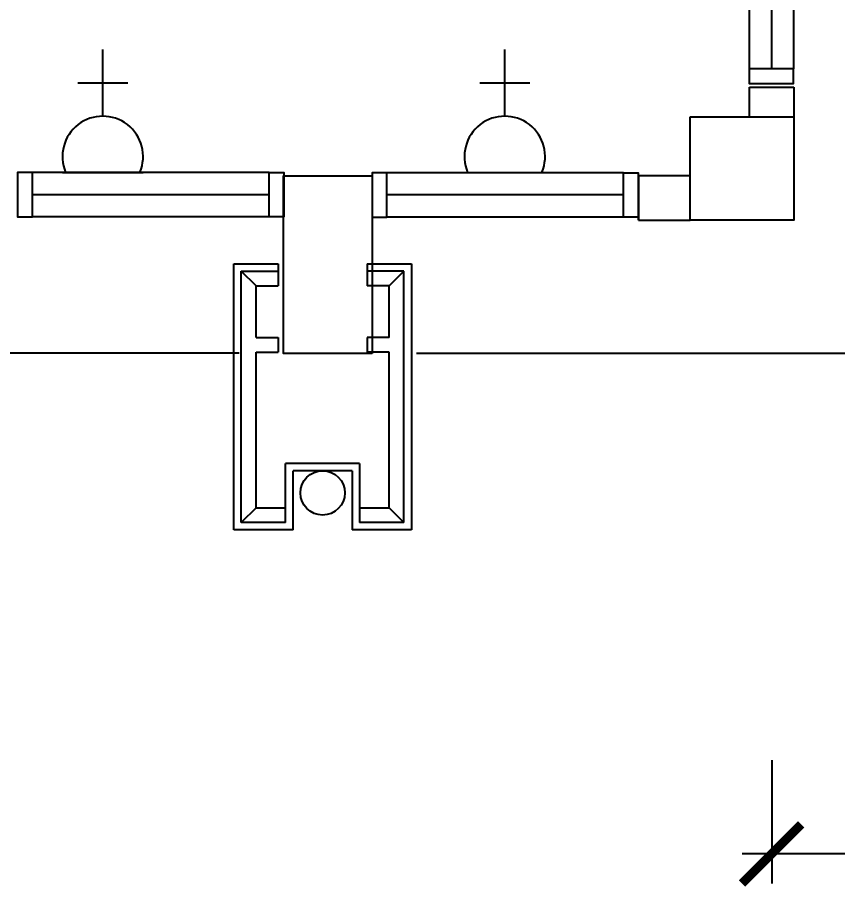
# Model space of a CAD drawing. Header units: inches. Extents: x -106706990 to 300603, y -86718466 to 1728185.
# Drawn here: x 152608 to 155381, y 17707 to 20646 of the extents above; entities that cross this region are included whole.
import ezdxf

# ---------------------------------------------------------------- set-up
doc = ezdxf.new("R2010")
doc.units = ezdxf.units.IN
doc.header["$MEASUREMENT"] = 0
doc.linetypes.add('DASHED2', pattern=[0.375, 0.25, -0.125])
for name, color, linetype in [('A-ARR', 4, 'Continuous'), ('A-COLUMN', 3, 'Continuous'), ('A-ELEV3', 9, 'Continuous'), ('A-NOTE', 2, 'Continuous'), ('A-PANEL', 13, 'Continuous'), ('A-RWDP', 4, 'Continuous'), ('A-WALL', 1, 'Continuous'), ('A-WIN', 9, 'Continuous'), ('Dim', 7, 'Continuous'), ('ELECT', 6, 'Continuous'), ('elk_LAMPU', 6, 'Continuous')]:
    doc.layers.add(name, color=color, linetype=linetype)
doc.layers.get('elk_LAMPU').off()
doc.styles.add('DIM125', font='romans.shx', dxfattribs={"width": 0.75, "height": 260, "bigfont": '@extfont2.shx'})
doc.dimstyles.new('DIM 125', dxfattribs={"dimtxt": 260, "dimasz": 200, "dimexe": 100, "dimexo": 70, "dimgap": 100, "dimtad": 1, "dimtoh": 1, "dimdec": 0, "dimzin": 0, "dimdsep": 46, "dimtxsty": 'DIM125', "dimblk": 'ARCHTICK', "dimcen": 0.09, "dimdle": 100, "dimclrd": 132, "dimclre": 4, "dimclrt": 50, "dimadec": 0, "dimazin": 0, "dimtfac": 1, "dimtdec": 0, "dimtmove": 1, "dimatfit": 3, "dimfxl": 1, "dimtzin": 0, "dimarcsym": 0})

# ---------------------------------------------------------------- blocks, each defined once
blk = doc.blocks.new('_ArchTick')
at = {"color": 0, "linetype": 'ByBlock', "const_width": 0.15}
blk.add_lwpolyline([(-0.5, -0.5), (0.5, 0.5)], dxfattribs=at)
blk = doc.blocks.new('*D570')
at = {"layer": 'DEFPOINTS', "color": 0, "transparency": 16777216}
for p in [(155157.8, 18204.5), (157808.3, 18204.5), (155157.8, 17817.4)]:
    blk.add_point(p, dxfattribs=at)
at = {"layer": 'Dim', "color": 4, "lineweight": -2, "transparency": 16777216}
for p, q in [((155157.8, 18134.5), (155157.8, 17717.4)), ((157808.3, 18134.5), (157808.3, 17717.4))]:
    blk.add_line(p, q, dxfattribs=at)
at = {"layer": 'Dim', "color": 132, "lineweight": -2, "transparency": 16777216}
blk.add_line((157908.3, 17817.4), (155057.8, 17817.4), dxfattribs=at)
at = {"layer": 'Dim', "color": 132, "lineweight": -2, "transparency": 16777216, "xscale": 200, "yscale": 200, "zscale": 200, "rotation": 180}
blk.add_blockref('_ArchTick', (155157.8, 17817.4), dxfattribs=at)
at = {"layer": 'Dim', "color": 132, "lineweight": -2, "transparency": 16777216, "xscale": 200, "yscale": 200, "zscale": 200}
blk.add_blockref('_ArchTick', (157808.3, 17817.4), dxfattribs=at)
at = {"layer": 'Dim', "color": 50, "transparency": 16777216, "insert": (156483, 18047.4), "char_height": 260, "attachment_point": 5, "style": 'DIM125'}
blk.add_mtext('2651', dxfattribs=at)
blk = doc.blocks.new('A$C75E66BF6')
at = {"layer": 'A-NOTE', "color": 8, "linetype": 'Continuous', "ltscale": 500}
for p, q in [((75, 825), (25, 875)), ((150, 875), (150, 825)), ((450, 875), (450, 825)), ((525, 825), (575, 875)), ((75, 650.3), (75, 825)), ((75, 825), (150, 825)), ((525, 825), (450, 825)), ((525, 650.3), (525, 825)), ((75, 650.3), (150, 650.3)), ((150, 650.3), (150, 600.3)), ((525, 650.3), (450, 650.3)), ((450, 650.3), (450, 600.3)), ((75, 75), (75, 600.3)), ((75, 600.3), (150, 600.3)), ((525, 600.3), (450, 600.3)), ((525, 75), (525, 600.3)), ((75, 75), (25, 25)), ((75, 75), (175, 75)), ((425, 75), (525, 75)), ((525, 75), (575, 25))]:
    blk.add_line(p, q, dxfattribs=at)
at = {"layer": 'A-PANEL', "color": 8}
for p, q in [((0, 0), (0, 900)), ((0, 900), (150, 900)), ((150, 900), (150, 875)), ((450, 900), (600, 900)), ((450, 900), (450, 875)), ((600, 900), (600, 0)), ((25, 875), (150, 875)), ((25, 25), (25, 875)), ((575, 875), (450, 875)), ((575, 25), (575, 875)), ((425, 225), (175, 225)), ((175, 25), (175, 225)), ((425, 225), (425, 25)), ((400, 200), (200, 200)), ((200, 0), (200, 200)), ((400, 200), (400, 0)), ((200, 0), (0, 0)), ((175, 25), (25, 25)), ((600, 0), (400, 0)), ((575, 25), (425, 25))]:
    blk.add_line(p, q, dxfattribs=at)
at = {"layer": 'A-RWDP', "color": 8}
blk.add_circle((300, 125), 75, dxfattribs=at)
blk = doc.blocks.new('A$C04C40081')
at = {"layer": 'A-WIN', "color": 8}
for p, q in [((850, 150), (50, 150)), ((850, 75), (50, 75)), ((850, 0), (50, 0))]:
    blk.add_line(p, q, dxfattribs=at)
at = {"layer": 'A-WIN', "color": 8, "linetype": 'Continuous'}
for points in [[(50, 150), (0, 150), (0, 0), (50, 0)], [(850, 150), (900, 150), (900, 0), (850, 0)]]:
    blk.add_lwpolyline(points, close=True, dxfattribs=at)
blk = doc.blocks.new('SOCKET(in)')
at = {"layer": 'ELECT', "color": 6}
for p, q in [((86605160, -1198079.2), (86605160, -1197854.2)), ((86605075.7, -1197966.7), (86605244.4, -1197966.7)), ((86605023.6, -1198269), (86605296.4, -1198269))]:
    blk.add_line(p, q, dxfattribs=at)
blk.add_arc((86605160, -1198215.6), 136.4, 336.9763, 203.0237, dxfattribs=at)

msp = doc.modelspace()

# ---------------------------------------------------------------- linework, layer by layer
at = {"layer": 'A-COLUMN', "color": 8}
for points in [[(154882.8, 20309.7), (155232.8, 20309.7), (155232.8, 19959.7), (154882.8, 19959.7)], [(153807.8, 19509.7), (153507.8, 19509.7), (153507.8, 20109.7), (153807.8, 20109.7)]]:
    msp.add_lwpolyline(points, close=True, dxfattribs=at)
at = {"layer": 'A-ELEV3', "color": 8}
for p, q in [((153357.8, 19510), (147957.8, 19510)), ((153957.8, 19510), (155682.8, 19510))]:
    msp.add_line(p, q, dxfattribs=at)
at = {"layer": 'A-WALL', "color": 8}
for p, q in [((155082.8, 20309.7), (155082.8, 20409.7)), ((155082.8, 20409.7), (155232.8, 20409.7)), ((155232.8, 20409.7), (155232.8, 20309.7)), ((154882.8, 20109.7), (154707.8, 20109.7)), ((154707.8, 20109.7), (154707.8, 19959.7)), ((154707.8, 19959.7), (154882.8, 19959.7))]:
    msp.add_line(p, q, dxfattribs=at)
at = {"layer": 'A-WALL', "color": 8, "linetype": 'Continuous', "ltscale": 900}
msp.add_line((154707.8, 19959.7), (154707.8, 20109.7), dxfattribs=at)

# ---------------------------------------------------------------- block references
at = {"layer": 'A-ARR', "color": 8}
msp.add_blockref('A$C75E66BF6', (153340, 18912.9), dxfattribs=at)
at = {"layer": 'A-WIN', "color": 8, "rotation": 90}
msp.add_blockref('A$C04C40081', (155231.7, 20422.2), dxfattribs=at)
at = {"layer": 'A-WIN', "color": 8}
for p in [(152609, 19971.2), (153807, 19970.6)]:
    msp.add_blockref('A$C04C40081', p, dxfattribs=at)
at = {"layer": 'elk_LAMPU', "color": 0, "linetype": 'DASHED2', "lineweight": 18}
for p in [(-86452263.2, 1218390.7), (-86450904.4, 1218390.7)]:
    msp.add_blockref('SOCKET(in)', p, dxfattribs=at)

# ---------------------------------------------------------------- dimensions: what is measured, and where the dimension line sits
at = {"layer": 'Dim', "color": 8}
dim = msp.add_linear_dim(base=(155157.7654571, 17817.4288704), p1=(157808.2654571, 18204.5061433), p2=(155157.7654571, 18204.5061433), angle=180, dimstyle='DIM 125', dxfattribs=at)
dim.commit()
dim.dimension.update_dxf_attribs({"geometry": '*D570', "text_midpoint": (156483.0154571, 18047.4288704)})

doc.saveas('drawing.dxf')
